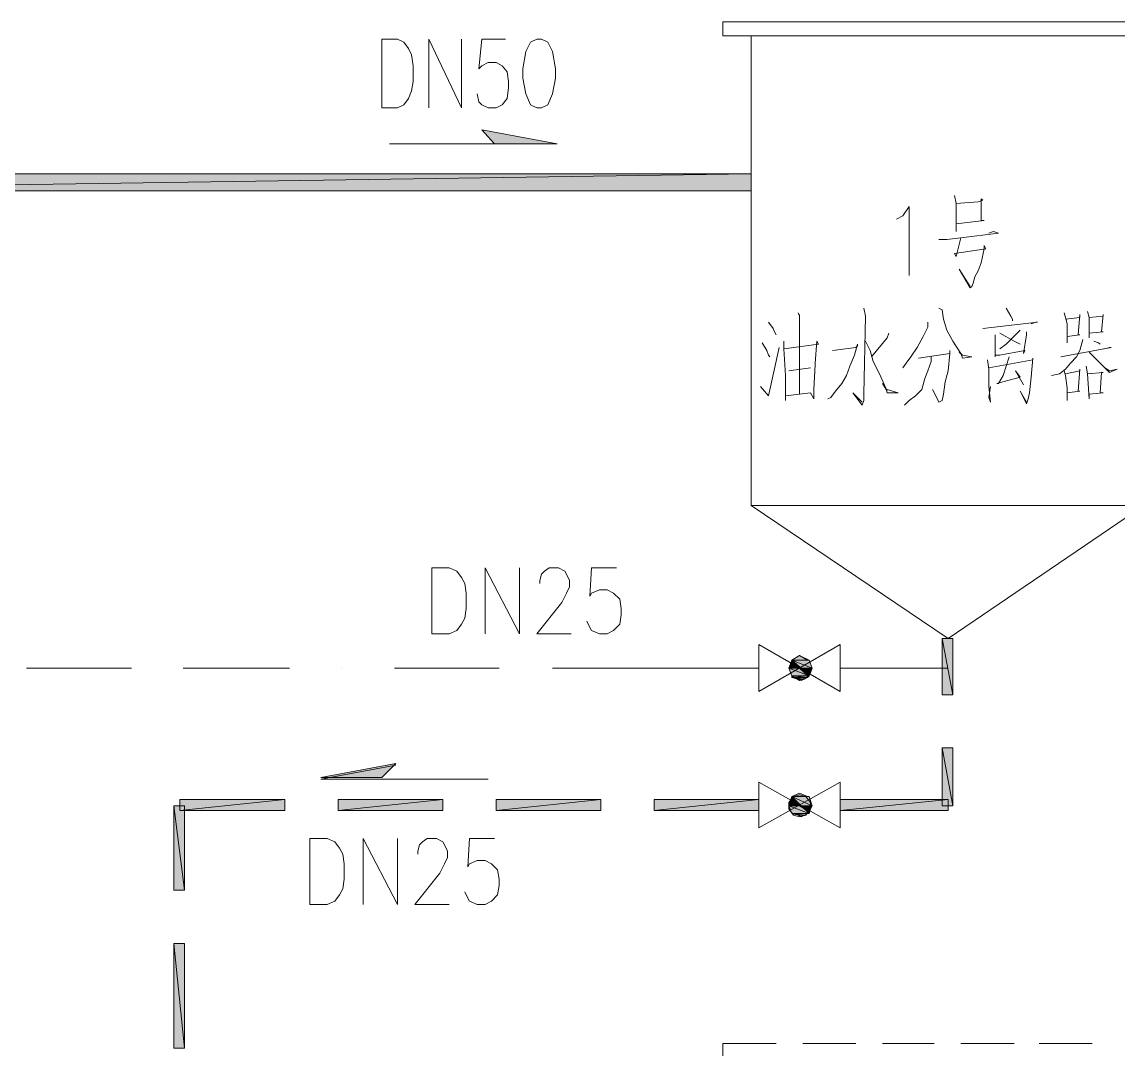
# Model space of a CAD drawing. Extents: x 2439 to 2860, y 496 to 788.
# Drawn here: x 2608.11 to 2657.04, y 682.44 to 728.29 of the extents above; entities that cross this region are included whole.
import ezdxf

# ---------------------------------------------------------------- set-up
doc = ezdxf.new("R2010")
doc.units = 0
doc.header["$LTSCALE"] = 15
doc.header["$MEASUREMENT"] = 0
doc.layers.get('0').update_dxf_attribs({"linetype": 'CONTINUOUS'})

msp = doc.modelspace()

# ---------------------------------------------------------------- hatches: boundary and pattern name
h = msp.add_hatch(color=0)
edge = h.paths.add_edge_path(flags=0)
edge.add_spline(control_points=[(2628.65, 723.474), (2628.65, 723.474), (2629.208, 722.845), (2629.208, 722.845), (2629.208, 722.845), (2632.002, 722.845), (2632.002, 722.845), (2632.002, 722.845), (2628.65, 723.474), (2628.65, 723.474)], knot_values=[0, 0, 0, 0, 1, 1, 1, 2, 2, 2, 3, 3, 3, 3], degree=3, periodic=0)
edge = h.paths.add_edge_path(flags=0)
edge.add_spline(control_points=[(2629.208, 722.845), (2629.208, 722.845), (2632.002, 722.845), (2632.002, 722.845), (2632.002, 722.845), (2632.002, 722.845), (2632.002, 722.845), (2632.002, 722.845), (2629.208, 722.845), (2629.208, 722.845)], knot_values=[0, 0, 0, 0, 1, 1, 1, 2, 2, 2, 3, 3, 3, 3], degree=3, periodic=0)
h = msp.add_hatch(color=0)
edge = h.paths.add_edge_path(flags=0)
edge.add_spline(control_points=[(2640.664, 720.75), (2640.664, 720.75), (2640.664, 721.518), (2640.664, 721.518), (2640.664, 721.518), (2589.394, 720.75), (2589.394, 720.75), (2589.394, 720.75), (2640.664, 720.75), (2640.664, 720.75)], knot_values=[0, 0, 0, 0, 1, 1, 1, 2, 2, 2, 3, 3, 3, 3], degree=3, periodic=0)
edge = h.paths.add_edge_path(flags=0)
edge.add_spline(control_points=[(2640.664, 721.518), (2640.664, 721.518), (2589.394, 720.75), (2589.394, 720.75), (2589.394, 720.75), (2589.394, 721.518), (2589.394, 721.518), (2589.394, 721.518), (2640.664, 721.518), (2640.664, 721.518)], knot_values=[0, 0, 0, 0, 1, 1, 1, 2, 2, 2, 3, 3, 3, 3], degree=3, periodic=0)
h = msp.add_hatch(color=0)
edge = h.paths.add_edge_path(flags=0)
edge.add_spline(control_points=[(2649.674, 700.773), (2649.674, 700.773), (2649.185, 700.773), (2649.185, 700.773), (2649.185, 700.773), (2649.674, 698.258), (2649.674, 698.258), (2649.674, 698.258), (2649.674, 700.773), (2649.674, 700.773)], knot_values=[0, 0, 0, 0, 1, 1, 1, 2, 2, 2, 3, 3, 3, 3], degree=3, periodic=0)
edge = h.paths.add_edge_path(flags=0)
edge.add_spline(control_points=[(2649.185, 700.773), (2649.185, 700.773), (2649.674, 698.258), (2649.674, 698.258), (2649.674, 698.258), (2649.185, 698.258), (2649.185, 698.258), (2649.185, 698.258), (2649.185, 700.773), (2649.185, 700.773)], knot_values=[0, 0, 0, 0, 1, 1, 1, 2, 2, 2, 3, 3, 3, 3], degree=3, periodic=0)
h = msp.add_hatch(color=0)
h.dxf.hatch_style = 2
h.paths.add_polyline_path([(2642.48, 699.795), (2642.34, 699.445), (2642.899, 699.445)])
h = msp.add_hatch(color=0)
h.dxf.hatch_style = 2
h.paths.add_polyline_path([(2642.829, 700.004), (2642.48, 699.795), (2643.178, 699.795)])
h = msp.add_hatch(color=0)
edge = h.paths.add_edge_path(flags=0)
edge.add_spline(control_points=[(2642.829, 699.445), (2642.829, 699.445), (2643.388, 699.445), (2643.388, 699.445), (2643.388, 699.445), (2642.48, 699.795), (2642.48, 699.795), (2642.48, 699.795), (2642.829, 699.445), (2642.829, 699.445)], knot_values=[0, 0, 0, 0, 1, 1, 1, 2, 2, 2, 3, 3, 3, 3], degree=3, periodic=0)
edge = h.paths.add_edge_path(flags=0)
edge.add_spline(control_points=[(2643.388, 699.445), (2643.388, 699.445), (2642.48, 699.795), (2642.48, 699.795), (2642.48, 699.795), (2643.248, 699.795), (2643.248, 699.795), (2643.248, 699.795), (2643.388, 699.445), (2643.388, 699.445)], knot_values=[0, 0, 0, 0, 1, 1, 1, 2, 2, 2, 3, 3, 3, 3], degree=3, periodic=0)
h = msp.add_hatch(color=0)
edge = h.paths.add_edge_path(flags=0)
edge.add_spline(control_points=[(2642.48, 699.096), (2642.48, 699.096), (2643.248, 699.096), (2643.248, 699.096), (2643.248, 699.096), (2642.34, 699.445), (2642.34, 699.445), (2642.34, 699.445), (2642.48, 699.096), (2642.48, 699.096)], knot_values=[0, 0, 0, 0, 1, 1, 1, 2, 2, 2, 3, 3, 3, 3], degree=3, periodic=0)
edge = h.paths.add_edge_path(flags=0)
edge.add_spline(control_points=[(2643.248, 699.096), (2643.248, 699.096), (2642.34, 699.445), (2642.34, 699.445), (2642.34, 699.445), (2642.899, 699.445), (2642.899, 699.445), (2642.899, 699.445), (2643.248, 699.096), (2643.248, 699.096)], knot_values=[0, 0, 0, 0, 1, 1, 1, 2, 2, 2, 3, 3, 3, 3], degree=3, periodic=0)
h = msp.add_hatch(color=0)
edge = h.paths.add_edge_path(flags=0)
edge.add_spline(control_points=[(2643.248, 699.096), (2643.248, 699.096), (2643.039, 699.236), (2643.039, 699.236), (2643.039, 699.236), (2643.318, 699.236), (2643.318, 699.236), (2643.318, 699.236), (2643.248, 699.096), (2643.248, 699.096)], knot_values=[0, 0, 0, 0, 1, 1, 1, 2, 2, 2, 3, 3, 3, 3], degree=3, periodic=0)
edge = h.paths.add_edge_path(flags=0)
edge.add_spline(control_points=[(2643.039, 699.236), (2643.039, 699.236), (2643.318, 699.236), (2643.318, 699.236), (2643.318, 699.236), (2642.829, 699.445), (2642.829, 699.445), (2642.829, 699.445), (2643.039, 699.236), (2643.039, 699.236)], knot_values=[0, 0, 0, 0, 1, 1, 1, 2, 2, 2, 3, 3, 3, 3], degree=3, periodic=0)
edge = h.paths.add_edge_path(flags=0)
edge.add_spline(control_points=[(2643.318, 699.236), (2643.318, 699.236), (2642.829, 699.445), (2642.829, 699.445), (2642.829, 699.445), (2643.388, 699.445), (2643.388, 699.445), (2643.388, 699.445), (2643.318, 699.236), (2643.318, 699.236)], knot_values=[0, 0, 0, 0, 1, 1, 1, 2, 2, 2, 3, 3, 3, 3], degree=3, periodic=0)
h = msp.add_hatch(color=0)
edge = h.paths.add_edge_path(flags=0)
edge.add_spline(control_points=[(2642.48, 699.026), (2642.48, 699.026), (2643.178, 699.026), (2643.178, 699.026), (2643.178, 699.026), (2642.48, 699.096), (2642.48, 699.096), (2642.48, 699.096), (2642.48, 699.026), (2642.48, 699.026)], knot_values=[0, 0, 0, 0, 1, 1, 1, 2, 2, 2, 3, 3, 3, 3], degree=3, periodic=0)
edge = h.paths.add_edge_path(flags=0)
edge.add_spline(control_points=[(2643.178, 699.026), (2643.178, 699.026), (2642.48, 699.096), (2642.48, 699.096), (2642.48, 699.096), (2643.248, 699.096), (2643.248, 699.096), (2643.248, 699.096), (2643.178, 699.026), (2643.178, 699.026)], knot_values=[0, 0, 0, 0, 1, 1, 1, 2, 2, 2, 3, 3, 3, 3], degree=3, periodic=0)
h = msp.add_hatch(color=0)
edge = h.paths.add_edge_path(flags=0)
edge.add_spline(control_points=[(2642.899, 698.887), (2642.899, 698.887), (2642.759, 698.956), (2642.759, 698.956), (2642.759, 698.956), (2643.039, 698.956), (2643.039, 698.956), (2643.039, 698.956), (2642.899, 698.887), (2642.899, 698.887)], knot_values=[0, 0, 0, 0, 1, 1, 1, 2, 2, 2, 3, 3, 3, 3], degree=3, periodic=0)
edge = h.paths.add_edge_path(flags=0)
edge.add_spline(control_points=[(2642.759, 698.956), (2642.759, 698.956), (2643.039, 698.956), (2643.039, 698.956), (2643.039, 698.956), (2642.48, 699.026), (2642.48, 699.026), (2642.48, 699.026), (2642.759, 698.956), (2642.759, 698.956)], knot_values=[0, 0, 0, 0, 1, 1, 1, 2, 2, 2, 3, 3, 3, 3], degree=3, periodic=0)
edge = h.paths.add_edge_path(flags=0)
edge.add_spline(control_points=[(2643.039, 698.956), (2643.039, 698.956), (2642.48, 699.026), (2642.48, 699.026), (2642.48, 699.026), (2643.178, 699.026), (2643.178, 699.026), (2643.178, 699.026), (2643.039, 698.956), (2643.039, 698.956)], knot_values=[0, 0, 0, 0, 1, 1, 1, 2, 2, 2, 3, 3, 3, 3], degree=3, periodic=0)
h = msp.add_hatch(color=0)
edge = h.paths.add_edge_path(flags=0)
edge.add_spline(control_points=[(2649.674, 695.883), (2649.674, 695.883), (2649.185, 695.883), (2649.185, 695.883), (2649.185, 695.883), (2649.674, 693.299), (2649.674, 693.299), (2649.674, 693.299), (2649.674, 695.883), (2649.674, 695.883)], knot_values=[0, 0, 0, 0, 1, 1, 1, 2, 2, 2, 3, 3, 3, 3], degree=3, periodic=0)
edge = h.paths.add_edge_path(flags=0)
edge.add_spline(control_points=[(2649.185, 695.883), (2649.185, 695.883), (2649.674, 693.299), (2649.674, 693.299), (2649.674, 693.299), (2649.185, 693.299), (2649.185, 693.299), (2649.185, 693.299), (2649.185, 695.883), (2649.185, 695.883)], knot_values=[0, 0, 0, 0, 1, 1, 1, 2, 2, 2, 3, 3, 3, 3], degree=3, periodic=0)
h = msp.add_hatch(color=0)
edge = h.paths.add_edge_path(flags=0)
edge.add_spline(control_points=[(2624.808, 695.185), (2624.808, 695.185), (2621.455, 694.556), (2621.455, 694.556), (2621.455, 694.556), (2624.179, 694.556), (2624.179, 694.556), (2624.179, 694.556), (2624.808, 695.185), (2624.808, 695.185)], knot_values=[0, 0, 0, 0, 1, 1, 1, 2, 2, 2, 3, 3, 3, 3], degree=3, periodic=0)
edge = h.paths.add_edge_path(flags=0)
edge.add_spline(control_points=[(2621.455, 694.556), (2621.455, 694.556), (2624.179, 694.556), (2624.179, 694.556), (2624.179, 694.556), (2624.179, 694.556), (2624.179, 694.556), (2624.179, 694.556), (2621.455, 694.556), (2621.455, 694.556)], knot_values=[0, 0, 0, 0, 1, 1, 1, 2, 2, 2, 3, 3, 3, 3], degree=3, periodic=0)
h = msp.add_hatch(color=0)
h.dxf.hatch_style = 2
h.paths.add_polyline_path([(2642.829, 693.857), (2642.48, 693.718), (2643.178, 693.718)])
h = msp.add_hatch(color=0)
edge = h.paths.add_edge_path(flags=0)
edge.add_spline(control_points=[(2619.848, 693.089), (2619.848, 693.089), (2619.848, 693.578), (2619.848, 693.578), (2619.848, 693.578), (2615.168, 693.089), (2615.168, 693.089), (2615.168, 693.089), (2619.848, 693.089), (2619.848, 693.089)], knot_values=[0, 0, 0, 0, 1, 1, 1, 2, 2, 2, 3, 3, 3, 3], degree=3, periodic=0)
edge = h.paths.add_edge_path(flags=0)
edge.add_spline(control_points=[(2619.848, 693.578), (2619.848, 693.578), (2615.168, 693.089), (2615.168, 693.089), (2615.168, 693.089), (2615.168, 693.578), (2615.168, 693.578), (2615.168, 693.578), (2619.848, 693.578), (2619.848, 693.578)], knot_values=[0, 0, 0, 0, 1, 1, 1, 2, 2, 2, 3, 3, 3, 3], degree=3, periodic=0)
h = msp.add_hatch(color=0)
edge = h.paths.add_edge_path(flags=0)
edge.add_spline(control_points=[(2626.903, 693.089), (2626.903, 693.089), (2626.903, 693.578), (2626.903, 693.578), (2626.903, 693.578), (2622.223, 693.089), (2622.223, 693.089), (2622.223, 693.089), (2626.903, 693.089), (2626.903, 693.089)], knot_values=[0, 0, 0, 0, 1, 1, 1, 2, 2, 2, 3, 3, 3, 3], degree=3, periodic=0)
edge = h.paths.add_edge_path(flags=0)
edge.add_spline(control_points=[(2626.903, 693.578), (2626.903, 693.578), (2622.223, 693.089), (2622.223, 693.089), (2622.223, 693.089), (2622.223, 693.578), (2622.223, 693.578), (2622.223, 693.578), (2626.903, 693.578), (2626.903, 693.578)], knot_values=[0, 0, 0, 0, 1, 1, 1, 2, 2, 2, 3, 3, 3, 3], degree=3, periodic=0)
h = msp.add_hatch(color=0)
edge = h.paths.add_edge_path(flags=0)
edge.add_spline(control_points=[(2633.958, 693.089), (2633.958, 693.089), (2633.958, 693.578), (2633.958, 693.578), (2633.958, 693.578), (2629.278, 693.089), (2629.278, 693.089), (2629.278, 693.089), (2633.958, 693.089), (2633.958, 693.089)], knot_values=[0, 0, 0, 0, 1, 1, 1, 2, 2, 2, 3, 3, 3, 3], degree=3, periodic=0)
edge = h.paths.add_edge_path(flags=0)
edge.add_spline(control_points=[(2633.958, 693.578), (2633.958, 693.578), (2629.278, 693.089), (2629.278, 693.089), (2629.278, 693.089), (2629.278, 693.578), (2629.278, 693.578), (2629.278, 693.578), (2633.958, 693.578), (2633.958, 693.578)], knot_values=[0, 0, 0, 0, 1, 1, 1, 2, 2, 2, 3, 3, 3, 3], degree=3, periodic=0)
h = msp.add_hatch(color=0)
edge = h.paths.add_edge_path(flags=0)
edge.add_spline(control_points=[(2641.013, 693.089), (2641.013, 693.089), (2641.013, 693.578), (2641.013, 693.578), (2641.013, 693.578), (2636.333, 693.089), (2636.333, 693.089), (2636.333, 693.089), (2641.013, 693.089), (2641.013, 693.089)], knot_values=[0, 0, 0, 0, 1, 1, 1, 2, 2, 2, 3, 3, 3, 3], degree=3, periodic=0)
edge = h.paths.add_edge_path(flags=0)
edge.add_spline(control_points=[(2641.013, 693.578), (2641.013, 693.578), (2636.333, 693.089), (2636.333, 693.089), (2636.333, 693.089), (2636.333, 693.578), (2636.333, 693.578), (2636.333, 693.578), (2641.013, 693.578), (2641.013, 693.578)], knot_values=[0, 0, 0, 0, 1, 1, 1, 2, 2, 2, 3, 3, 3, 3], degree=3, periodic=0)
h = msp.add_hatch(color=0)
h.dxf.hatch_style = 2
h.paths.add_polyline_path([(2642.48, 693.718), (2642.34, 693.299), (2642.899, 693.299)])
h = msp.add_hatch(color=0)
edge = h.paths.add_edge_path(flags=0)
edge.add_spline(control_points=[(2642.829, 693.299), (2642.829, 693.299), (2643.388, 693.299), (2643.388, 693.299), (2643.388, 693.299), (2642.48, 693.718), (2642.48, 693.718), (2642.48, 693.718), (2642.829, 693.299), (2642.829, 693.299)], knot_values=[0, 0, 0, 0, 1, 1, 1, 2, 2, 2, 3, 3, 3, 3], degree=3, periodic=0)
edge = h.paths.add_edge_path(flags=0)
edge.add_spline(control_points=[(2643.388, 693.299), (2643.388, 693.299), (2642.48, 693.718), (2642.48, 693.718), (2642.48, 693.718), (2643.248, 693.718), (2643.248, 693.718), (2643.248, 693.718), (2643.388, 693.299), (2643.388, 693.299)], knot_values=[0, 0, 0, 0, 1, 1, 1, 2, 2, 2, 3, 3, 3, 3], degree=3, periodic=0)
h = msp.add_hatch(color=0)
edge = h.paths.add_edge_path(flags=0)
edge.add_spline(control_points=[(2649.465, 693.089), (2649.465, 693.089), (2649.465, 693.578), (2649.465, 693.578), (2649.465, 693.578), (2644.645, 693.089), (2644.645, 693.089), (2644.645, 693.089), (2649.465, 693.089), (2649.465, 693.089)], knot_values=[0, 0, 0, 0, 1, 1, 1, 2, 2, 2, 3, 3, 3, 3], degree=3, periodic=0)
edge = h.paths.add_edge_path(flags=0)
edge.add_spline(control_points=[(2649.465, 693.578), (2649.465, 693.578), (2644.645, 693.089), (2644.645, 693.089), (2644.645, 693.089), (2644.645, 693.578), (2644.645, 693.578), (2644.645, 693.578), (2649.465, 693.578), (2649.465, 693.578)], knot_values=[0, 0, 0, 0, 1, 1, 1, 2, 2, 2, 3, 3, 3, 3], degree=3, periodic=0)
h = msp.add_hatch(color=0)
edge = h.paths.add_edge_path(flags=0)
edge.add_spline(control_points=[(2615.378, 693.299), (2615.378, 693.299), (2614.889, 693.299), (2614.889, 693.299), (2614.889, 693.299), (2615.378, 689.527), (2615.378, 689.527), (2615.378, 689.527), (2615.378, 693.299), (2615.378, 693.299)], knot_values=[0, 0, 0, 0, 1, 1, 1, 2, 2, 2, 3, 3, 3, 3], degree=3, periodic=0)
edge = h.paths.add_edge_path(flags=0)
edge.add_spline(control_points=[(2614.889, 693.299), (2614.889, 693.299), (2615.378, 689.527), (2615.378, 689.527), (2615.378, 689.527), (2614.889, 689.527), (2614.889, 689.527), (2614.889, 689.527), (2614.889, 693.299), (2614.889, 693.299)], knot_values=[0, 0, 0, 0, 1, 1, 1, 2, 2, 2, 3, 3, 3, 3], degree=3, periodic=0)
h = msp.add_hatch(color=0)
edge = h.paths.add_edge_path(flags=0)
edge.add_spline(control_points=[(2642.48, 692.949), (2642.48, 692.949), (2643.248, 692.949), (2643.248, 692.949), (2643.248, 692.949), (2642.34, 693.299), (2642.34, 693.299), (2642.34, 693.299), (2642.48, 692.949), (2642.48, 692.949)], knot_values=[0, 0, 0, 0, 1, 1, 1, 2, 2, 2, 3, 3, 3, 3], degree=3, periodic=0)
edge = h.paths.add_edge_path(flags=0)
edge.add_spline(control_points=[(2643.248, 692.949), (2643.248, 692.949), (2642.34, 693.299), (2642.34, 693.299), (2642.34, 693.299), (2642.899, 693.299), (2642.899, 693.299), (2642.899, 693.299), (2643.248, 692.949), (2643.248, 692.949)], knot_values=[0, 0, 0, 0, 1, 1, 1, 2, 2, 2, 3, 3, 3, 3], degree=3, periodic=0)
h = msp.add_hatch(color=0)
edge = h.paths.add_edge_path(flags=0)
edge.add_spline(control_points=[(2642.899, 692.81), (2642.899, 692.81), (2642.759, 692.88), (2642.759, 692.88), (2642.759, 692.88), (2643.039, 692.88), (2643.039, 692.88), (2643.039, 692.88), (2642.899, 692.81), (2642.899, 692.81)], knot_values=[0, 0, 0, 0, 1, 1, 1, 2, 2, 2, 3, 3, 3, 3], degree=3, periodic=0)
edge = h.paths.add_edge_path(flags=0)
edge.add_spline(control_points=[(2642.759, 692.88), (2642.759, 692.88), (2643.039, 692.88), (2643.039, 692.88), (2643.039, 692.88), (2642.48, 692.949), (2642.48, 692.949), (2642.48, 692.949), (2642.759, 692.88), (2642.759, 692.88)], knot_values=[0, 0, 0, 0, 1, 1, 1, 2, 2, 2, 3, 3, 3, 3], degree=3, periodic=0)
edge = h.paths.add_edge_path(flags=0)
edge.add_spline(control_points=[(2643.039, 692.88), (2643.039, 692.88), (2642.48, 692.949), (2642.48, 692.949), (2642.48, 692.949), (2643.178, 692.949), (2643.178, 692.949), (2643.178, 692.949), (2643.039, 692.88), (2643.039, 692.88)], knot_values=[0, 0, 0, 0, 1, 1, 1, 2, 2, 2, 3, 3, 3, 3], degree=3, periodic=0)
h = msp.add_hatch(color=0)
edge = h.paths.add_edge_path(flags=0)
edge.add_spline(control_points=[(2643.248, 692.949), (2643.248, 692.949), (2643.039, 693.159), (2643.039, 693.159), (2643.039, 693.159), (2643.318, 693.159), (2643.318, 693.159), (2643.318, 693.159), (2643.248, 692.949), (2643.248, 692.949)], knot_values=[0, 0, 0, 0, 1, 1, 1, 2, 2, 2, 3, 3, 3, 3], degree=3, periodic=0)
edge = h.paths.add_edge_path(flags=0)
edge.add_spline(control_points=[(2643.039, 693.159), (2643.039, 693.159), (2643.318, 693.159), (2643.318, 693.159), (2643.318, 693.159), (2642.829, 693.299), (2642.829, 693.299), (2642.829, 693.299), (2643.039, 693.159), (2643.039, 693.159)], knot_values=[0, 0, 0, 0, 1, 1, 1, 2, 2, 2, 3, 3, 3, 3], degree=3, periodic=0)
edge = h.paths.add_edge_path(flags=0)
edge.add_spline(control_points=[(2643.318, 693.159), (2643.318, 693.159), (2642.829, 693.299), (2642.829, 693.299), (2642.829, 693.299), (2643.388, 693.299), (2643.388, 693.299), (2643.388, 693.299), (2643.318, 693.159), (2643.318, 693.159)], knot_values=[0, 0, 0, 0, 1, 1, 1, 2, 2, 2, 3, 3, 3, 3], degree=3, periodic=0)
h = msp.add_hatch(color=0)
edge = h.paths.add_edge_path(flags=0)
edge.add_spline(control_points=[(2615.378, 687.152), (2615.378, 687.152), (2614.889, 687.152), (2614.889, 687.152), (2614.889, 687.152), (2615.378, 682.472), (2615.378, 682.472), (2615.378, 682.472), (2615.378, 687.152), (2615.378, 687.152)], knot_values=[0, 0, 0, 0, 1, 1, 1, 2, 2, 2, 3, 3, 3, 3], degree=3, periodic=0)
edge = h.paths.add_edge_path(flags=0)
edge.add_spline(control_points=[(2614.889, 687.152), (2614.889, 687.152), (2615.378, 682.472), (2615.378, 682.472), (2615.378, 682.472), (2614.889, 682.472), (2614.889, 682.472), (2614.889, 682.472), (2614.889, 687.152), (2614.889, 687.152)], knot_values=[0, 0, 0, 0, 1, 1, 1, 2, 2, 2, 3, 3, 3, 3], degree=3, periodic=0)

# ---------------------------------------------------------------- linework, layer by layer
at = {"color": 0, "lineweight": 5}
for points in [[(2659.453, 727.665), (2659.453, 728.293), (2639.406, 728.293), (2639.406, 727.665), (2659.453, 727.665)], [(2658.196, 706.71), (2640.664, 706.71), (2640.664, 727.665)], [(2658.196, 727.665), (2658.196, 706.71), (2649.465, 700.773), (2640.664, 706.71)], [(2624.179, 724.452), (2624.179, 727.525), (2624.878, 727.525), (2625.157, 727.385), (2625.367, 727.106), (2625.506, 726.827), (2625.576, 726.338), (2625.576, 725.639), (2625.506, 725.22), (2625.367, 724.871), (2625.157, 724.591), (2624.878, 724.452), (2624.179, 724.452)], [(2626.275, 724.452), (2626.275, 727.525), (2627.741, 724.452), (2627.741, 727.525)], [(2629.697, 727.525), (2628.65, 727.525), (2628.51, 726.198), (2628.65, 726.338), (2628.929, 726.477), (2629.278, 726.477), (2629.558, 726.338), (2629.767, 726.058), (2629.837, 725.639), (2629.837, 725.36), (2629.767, 724.871), (2629.558, 724.591), (2629.278, 724.452), (2628.929, 724.452), (2628.65, 724.591), (2628.51, 724.731), (2628.44, 725.08)], [(2631.094, 727.525), (2630.815, 727.385), (2630.605, 726.966), (2630.466, 726.198), (2630.466, 725.779), (2630.605, 725.08), (2630.815, 724.591), (2631.094, 724.452), (2631.304, 724.452), (2631.583, 724.591), (2631.793, 725.08), (2631.932, 725.779), (2631.932, 726.198), (2631.793, 726.966), (2631.583, 727.385), (2631.304, 727.525), (2631.094, 727.525)], [(2632.002, 722.845), (2628.65, 723.474)], [(2624.528, 722.845), (2632.002, 722.845)], [(2649.744, 720.54), (2649.814, 720.191), (2649.814, 718.934), (2649.814, 719.283), (2651.071, 719.423), (2650.932, 719.423), (2650.932, 720.261), (2650.932, 720.4), (2651.002, 720.331), (2650.792, 720.261), (2649.814, 720.191)], [(2647.16, 719.492), (2647.439, 719.632), (2647.719, 720.051), (2647.719, 716.978)], [(2649.046, 718.584), (2649.395, 718.584), (2650.024, 718.654), (2651.7, 718.864), (2651.49, 718.934), (2651.281, 718.864)], [(2650.024, 718.654), (2649.814, 717.816), (2649.744, 717.956), (2651.141, 718.165), (2651.071, 718.305), (2651.071, 718.165), (2650.932, 717.537), (2650.792, 717.187), (2650.652, 716.908), (2650.582, 716.629), (2650.513, 716.489), (2650.443, 716.419), (2649.954, 717.257), (2650.443, 716.489)], [(2645.693, 715.511), (2645.763, 715.162), (2645.693, 711.669), (2645.693, 711.39), (2645.623, 711.18), (2645.204, 711.739), (2645.623, 711.32)], [(2649.046, 715.511), (2649.185, 715.441), (2649.255, 715.022), (2649.395, 714.533), (2649.674, 714.044), (2650.024, 713.485), (2650.093, 713.276), (2650.513, 713.346), (2650.093, 713.415), (2649.954, 713.555)], [(2652.049, 715.511), (2652.259, 715.162), (2652.329, 715.022), (2652.329, 714.952)], [(2655.681, 715.371), (2655.751, 715.092), (2655.751, 714.603), (2655.751, 714.184), (2655.751, 714.393), (2656.38, 714.463), (2656.31, 714.463), (2656.38, 715.232), (2656.38, 715.162), (2655.751, 715.092)], [(2641.432, 714.882), (2641.642, 714.603), (2641.711, 714.463), (2641.781, 714.323)], [(2642.759, 715.301), (2642.829, 715.162), (2642.829, 715.232), (2642.829, 711.669)], [(2648.557, 714.882), (2648.557, 714.673), (2648.347, 714.254), (2648.068, 713.765), (2647.788, 713.346), (2647.579, 713.066), (2647.439, 712.857)], [(2651.002, 714.603), (2653.446, 714.882), (2653.376, 714.882), (2653.167, 714.812)], [(2654.634, 715.301), (2654.704, 715.092), (2654.773, 714.812), (2654.773, 713.974), (2654.773, 714.254), (2655.332, 714.323), (2655.262, 714.323), (2655.332, 715.232), (2655.332, 715.092), (2654.704, 715.022)], [(2646.811, 714.393), (2646.741, 714.184), (2646.042, 713.346)], [(2651.56, 714.323), (2651.56, 714.184), (2651.56, 713.346), (2651.56, 713.415), (2651.77, 713.415), (2652.887, 713.625), (2652.818, 713.485), (2652.957, 714.323), (2652.957, 714.463)], [(2652.678, 714.533), (2652.049, 713.904), (2651.77, 713.695)], [(2651.77, 714.393), (2652.399, 714.044), (2652.678, 713.904)], [(2641.153, 713.974), (2641.362, 713.625), (2641.432, 713.415), (2641.502, 713.346)], [(2642.131, 714.044), (2642.131, 713.695), (2642.2, 712.507), (2642.2, 711.739), (2642.2, 711.39), (2642.2, 711.599), (2643.318, 711.739), (2643.458, 711.46), (2643.458, 711.879), (2643.528, 712.996), (2643.528, 713.066), (2643.597, 714.044), (2643.667, 713.904), (2642.131, 713.695)], [(2644.296, 713.625), (2645.344, 713.765), (2645.414, 713.835), (2645.414, 713.904), (2645.274, 713.415), (2645.064, 712.926), (2644.925, 712.507), (2644.715, 712.158), (2644.436, 711.809), (2644.226, 711.529), (2644.086, 711.46)], [(2645.763, 714.044), (2645.972, 713.625), (2646.112, 713.136), (2646.391, 712.577), (2646.671, 711.949), (2646.741, 711.739), (2647.23, 711.739), (2646.741, 711.879)], [(2655.472, 714.114), (2655.332, 713.625), (2655.193, 713.346), (2654.913, 713.066), (2654.704, 712.787), (2654.424, 712.577), (2654.075, 712.507)], [(2655.961, 714.044), (2656.17, 713.974), (2656.24, 713.904)], [(2641.083, 712.018), (2641.432, 711.599), (2641.921, 713.765)], [(2648.138, 713.276), (2649.535, 713.485), (2649.535, 713.625), (2649.535, 713.555), (2649.535, 713.485), (2649.465, 712.717), (2649.325, 712.228), (2649.255, 711.669), (2649.185, 711.39), (2649.046, 711.32), (2648.906, 711.599), (2648.766, 711.879)], [(2654.494, 713.346), (2656.729, 713.765), (2656.659, 713.765), (2656.45, 713.695)], [(2655.751, 713.555), (2656.659, 712.647), (2657.009, 712.787), (2656.659, 712.717), (2656.45, 712.857)], [(2648.696, 713.346), (2648.696, 713.136), (2648.557, 712.717), (2648.417, 712.368), (2648.277, 711.879), (2647.998, 711.599), (2647.719, 711.39), (2647.509, 711.18)], [(2651.211, 713.206), (2651.281, 712.787), (2651.281, 712.018), (2651.351, 711.32), (2651.281, 711.529), (2651.351, 712.018)], [(2651.281, 712.857), (2653.237, 713.206), (2653.237, 713.276), (2653.167, 712.438), (2653.097, 711.739), (2653.027, 711.46), (2652.957, 711.25), (2652.678, 711.809), (2652.957, 711.32)], [(2652.189, 713.346), (2651.91, 712.507), (2651.7, 712.158), (2651.63, 712.158), (2652.678, 712.438), (2652.468, 712.717), (2652.748, 712.228), (2652.818, 712.088)], [(2655.612, 712.926), (2655.681, 712.577), (2655.751, 711.46), (2655.751, 711.669), (2656.38, 711.739), (2656.24, 711.739), (2656.31, 712.647), (2656.38, 712.647), (2655.681, 712.577)], [(2643.318, 712.857), (2642.34, 712.717)], [(2654.634, 712.717), (2654.704, 712.507), (2654.773, 711.949), (2654.773, 711.879), (2654.773, 711.39), (2654.773, 711.739), (2655.332, 711.809), (2655.262, 711.809), (2655.332, 712.787), (2655.332, 712.717), (2654.704, 712.577)], [(2646.531, 712.158), (2646.741, 711.809)], [(2626.414, 700.982), (2626.414, 703.916), (2627.183, 703.916), (2627.532, 703.776), (2627.741, 703.497), (2627.881, 703.217), (2627.951, 702.798), (2627.951, 702.1), (2627.881, 701.681), (2627.741, 701.401), (2627.532, 701.122), (2627.183, 700.982), (2626.414, 700.982)], [(2628.789, 700.982), (2628.789, 703.916), (2630.326, 700.982), (2630.326, 703.916)], [(2631.234, 703.217), (2631.234, 703.357), (2631.304, 703.636), (2631.444, 703.776), (2631.653, 703.916), (2632.072, 703.916), (2632.352, 703.776), (2632.421, 703.636), (2632.561, 703.357), (2632.561, 703.078), (2632.421, 702.798), (2632.212, 702.379), (2631.094, 700.982), (2632.631, 700.982)], [(2634.657, 703.916), (2633.539, 703.916), (2633.469, 702.659), (2633.539, 702.798), (2633.888, 702.938), (2634.238, 702.938), (2634.517, 702.798), (2634.796, 702.519), (2634.866, 702.1), (2634.866, 701.82), (2634.796, 701.401), (2634.517, 701.122), (2634.238, 700.982), (2633.888, 700.982), (2633.539, 701.122), (2633.469, 701.262), (2633.329, 701.541)], [(2644.645, 700.493), (2641.013, 698.398), (2641.013, 700.493), (2644.645, 698.398), (2644.645, 700.493)], [(2643.388, 699.445), (2643.248, 699.795), (2642.829, 700.004), (2642.48, 699.795), (2642.34, 699.445), (2642.48, 699.096), (2642.829, 698.887), (2643.248, 699.096), (2643.388, 699.445)], [(2642.48, 699.795), (2642.34, 699.445), (2642.899, 699.445), (2642.48, 699.795)], [(2642.829, 700.004), (2642.48, 699.795), (2643.178, 699.795), (2642.829, 700.004)], [(2613.003, 699.445), (2608.323, 699.445)], [(2620.058, 699.445), (2615.308, 699.445)], [(2622.363, 699.445), (2622.363, 699.445)], [(2629.418, 699.445), (2624.738, 699.445)], [(2641.013, 699.445), (2631.793, 699.445)], [(2649.465, 699.445), (2644.645, 699.445)], [(2621.455, 694.486), (2624.808, 695.115)], [(2628.929, 694.486), (2621.455, 694.486)], [(2644.645, 694.346), (2641.013, 692.321), (2641.013, 694.346), (2644.645, 692.321), (2644.645, 694.346)], [(2642.829, 693.857), (2642.48, 693.718), (2643.178, 693.718), (2642.829, 693.857)], [(2615.168, 693.089), (2615.168, 693.578)], [(2642.829, 693.788), (2642.55, 693.718), (2642.34, 693.438), (2642.34, 693.159), (2642.55, 692.88), (2642.829, 692.81), (2643.108, 692.88), (2643.318, 693.159), (2643.318, 693.438), (2643.108, 693.718), (2642.829, 693.788)], [(2642.48, 693.718), (2642.34, 693.299), (2642.899, 693.299), (2642.48, 693.718)], [(2649.674, 693.299), (2649.185, 693.299)], [(2620.966, 688.898), (2620.966, 691.832), (2621.734, 691.832), (2622.084, 691.692), (2622.293, 691.413), (2622.433, 691.133), (2622.503, 690.714), (2622.503, 690.016), (2622.433, 689.597), (2622.293, 689.317), (2622.084, 689.038), (2621.734, 688.898), (2620.966, 688.898)], [(2623.341, 688.898), (2623.341, 691.832), (2624.878, 688.898), (2624.878, 691.832)], [(2625.786, 691.133), (2625.786, 691.273), (2625.856, 691.552), (2625.995, 691.692), (2626.205, 691.832), (2626.624, 691.832), (2626.903, 691.692), (2626.973, 691.552), (2627.113, 691.273), (2627.113, 690.994), (2626.973, 690.714), (2626.764, 690.295), (2625.646, 688.898), (2627.183, 688.898)], [(2629.208, 691.832), (2628.091, 691.832), (2628.021, 690.574), (2628.091, 690.714), (2628.44, 690.854), (2628.789, 690.854), (2629.069, 690.714), (2629.348, 690.435), (2629.418, 690.016), (2629.418, 689.736), (2629.348, 689.317), (2629.069, 689.038), (2628.789, 688.898), (2628.44, 688.898), (2628.091, 689.038), (2628.021, 689.177), (2627.881, 689.457)], [(2641.781, 682.681), (2639.406, 682.681)], [(2641.781, 682.053), (2639.406, 682.053), (2639.406, 682.681)], [(2645.344, 682.681), (2642.969, 682.681)], [(2648.836, 682.681), (2646.531, 682.681)], [(2652.399, 682.681), (2650.024, 682.681)], [(2655.891, 682.681), (2653.516, 682.681)]]:
    msp.add_lwpolyline(points, dxfattribs=at)
for points in [[(2628.65, 723.474), (2628.65, 723.474), (2629.208, 722.845), (2629.208, 722.845), (2629.208, 722.845), (2632.002, 722.845), (2632.002, 722.845), (2632.002, 722.845), (2628.65, 723.474), (2628.65, 723.474)], [(2629.208, 722.845), (2629.208, 722.845), (2632.002, 722.845), (2632.002, 722.845), (2632.002, 722.845), (2632.002, 722.845), (2632.002, 722.845), (2632.002, 722.845), (2629.208, 722.845), (2629.208, 722.845)], [(2640.664, 720.75), (2640.664, 720.75), (2640.664, 721.518), (2640.664, 721.518), (2640.664, 721.518), (2589.394, 720.75), (2589.394, 720.75), (2589.394, 720.75), (2640.664, 720.75), (2640.664, 720.75)], [(2640.664, 721.518), (2640.664, 721.518), (2589.394, 720.75), (2589.394, 720.75), (2589.394, 720.75), (2589.394, 721.518), (2589.394, 721.518), (2589.394, 721.518), (2640.664, 721.518), (2640.664, 721.518)], [(2649.674, 700.773), (2649.674, 700.773), (2649.185, 700.773), (2649.185, 700.773), (2649.185, 700.773), (2649.674, 698.258), (2649.674, 698.258), (2649.674, 698.258), (2649.674, 700.773), (2649.674, 700.773)], [(2649.185, 700.773), (2649.185, 700.773), (2649.674, 698.258), (2649.674, 698.258), (2649.674, 698.258), (2649.185, 698.258), (2649.185, 698.258), (2649.185, 698.258), (2649.185, 700.773), (2649.185, 700.773)], [(2643.248, 699.795), (2643.248, 699.795), (2643.248, 699.795), (2643.248, 699.795), (2643.248, 699.795), (2642.48, 699.795), (2642.48, 699.795), (2642.48, 699.795), (2643.248, 699.795), (2643.248, 699.795)], [(2643.248, 699.795), (2643.248, 699.795), (2642.48, 699.795), (2642.48, 699.795), (2642.48, 699.795), (2643.178, 699.795), (2643.178, 699.795), (2643.178, 699.795), (2643.248, 699.795), (2643.248, 699.795)], [(2642.829, 699.445), (2642.829, 699.445), (2643.388, 699.445), (2643.388, 699.445), (2643.388, 699.445), (2642.48, 699.795), (2642.48, 699.795), (2642.48, 699.795), (2642.829, 699.445), (2642.829, 699.445)], [(2643.388, 699.445), (2643.388, 699.445), (2642.48, 699.795), (2642.48, 699.795), (2642.48, 699.795), (2643.248, 699.795), (2643.248, 699.795), (2643.248, 699.795), (2643.388, 699.445), (2643.388, 699.445)], [(2642.48, 699.096), (2642.48, 699.096), (2643.248, 699.096), (2643.248, 699.096), (2643.248, 699.096), (2642.34, 699.445), (2642.34, 699.445), (2642.34, 699.445), (2642.48, 699.096), (2642.48, 699.096)], [(2643.248, 699.096), (2643.248, 699.096), (2642.34, 699.445), (2642.34, 699.445), (2642.34, 699.445), (2642.899, 699.445), (2642.899, 699.445), (2642.899, 699.445), (2643.248, 699.096), (2643.248, 699.096)], [(2643.039, 699.236), (2643.039, 699.236), (2643.318, 699.236), (2643.318, 699.236), (2643.318, 699.236), (2642.829, 699.445), (2642.829, 699.445), (2642.829, 699.445), (2643.039, 699.236), (2643.039, 699.236)], [(2643.318, 699.236), (2643.318, 699.236), (2642.829, 699.445), (2642.829, 699.445), (2642.829, 699.445), (2643.388, 699.445), (2643.388, 699.445), (2643.388, 699.445), (2643.318, 699.236), (2643.318, 699.236)], [(2643.248, 699.096), (2643.248, 699.096), (2643.039, 699.236), (2643.039, 699.236), (2643.039, 699.236), (2643.318, 699.236), (2643.318, 699.236), (2643.318, 699.236), (2643.248, 699.096), (2643.248, 699.096)], [(2642.48, 699.026), (2642.48, 699.026), (2643.178, 699.026), (2643.178, 699.026), (2643.178, 699.026), (2642.48, 699.096), (2642.48, 699.096), (2642.48, 699.096), (2642.48, 699.026), (2642.48, 699.026)], [(2643.178, 699.026), (2643.178, 699.026), (2642.48, 699.096), (2642.48, 699.096), (2642.48, 699.096), (2643.248, 699.096), (2643.248, 699.096), (2643.248, 699.096), (2643.178, 699.026), (2643.178, 699.026)], [(2642.759, 698.956), (2642.759, 698.956), (2643.039, 698.956), (2643.039, 698.956), (2643.039, 698.956), (2642.48, 699.026), (2642.48, 699.026), (2642.48, 699.026), (2642.759, 698.956), (2642.759, 698.956)], [(2643.039, 698.956), (2643.039, 698.956), (2642.48, 699.026), (2642.48, 699.026), (2642.48, 699.026), (2643.178, 699.026), (2643.178, 699.026), (2643.178, 699.026), (2643.039, 698.956), (2643.039, 698.956)], [(2642.899, 698.887), (2642.899, 698.887), (2642.759, 698.956), (2642.759, 698.956), (2642.759, 698.956), (2643.039, 698.956), (2643.039, 698.956), (2643.039, 698.956), (2642.899, 698.887), (2642.899, 698.887)], [(2649.674, 695.883), (2649.674, 695.883), (2649.185, 695.883), (2649.185, 695.883), (2649.185, 695.883), (2649.674, 693.299), (2649.674, 693.299), (2649.674, 693.299), (2649.674, 695.883), (2649.674, 695.883)], [(2649.185, 695.883), (2649.185, 695.883), (2649.674, 693.299), (2649.674, 693.299), (2649.674, 693.299), (2649.185, 693.299), (2649.185, 693.299), (2649.185, 693.299), (2649.185, 695.883), (2649.185, 695.883)], [(2624.808, 695.185), (2624.808, 695.185), (2621.455, 694.556), (2621.455, 694.556), (2621.455, 694.556), (2624.179, 694.556), (2624.179, 694.556), (2624.179, 694.556), (2624.808, 695.185), (2624.808, 695.185)], [(2621.455, 694.556), (2621.455, 694.556), (2624.179, 694.556), (2624.179, 694.556), (2624.179, 694.556), (2624.179, 694.556), (2624.179, 694.556), (2624.179, 694.556), (2621.455, 694.556), (2621.455, 694.556)], [(2619.848, 693.089), (2619.848, 693.089), (2619.848, 693.578), (2619.848, 693.578), (2619.848, 693.578), (2615.168, 693.089), (2615.168, 693.089), (2615.168, 693.089), (2619.848, 693.089), (2619.848, 693.089)], [(2619.848, 693.578), (2619.848, 693.578), (2615.168, 693.089), (2615.168, 693.089), (2615.168, 693.089), (2615.168, 693.578), (2615.168, 693.578), (2615.168, 693.578), (2619.848, 693.578), (2619.848, 693.578)], [(2626.903, 693.089), (2626.903, 693.089), (2626.903, 693.578), (2626.903, 693.578), (2626.903, 693.578), (2622.223, 693.089), (2622.223, 693.089), (2622.223, 693.089), (2626.903, 693.089), (2626.903, 693.089)], [(2626.903, 693.578), (2626.903, 693.578), (2622.223, 693.089), (2622.223, 693.089), (2622.223, 693.089), (2622.223, 693.578), (2622.223, 693.578), (2622.223, 693.578), (2626.903, 693.578), (2626.903, 693.578)], [(2633.958, 693.089), (2633.958, 693.089), (2633.958, 693.578), (2633.958, 693.578), (2633.958, 693.578), (2629.278, 693.089), (2629.278, 693.089), (2629.278, 693.089), (2633.958, 693.089), (2633.958, 693.089)], [(2633.958, 693.578), (2633.958, 693.578), (2629.278, 693.089), (2629.278, 693.089), (2629.278, 693.089), (2629.278, 693.578), (2629.278, 693.578), (2629.278, 693.578), (2633.958, 693.578), (2633.958, 693.578)], [(2641.013, 693.089), (2641.013, 693.089), (2641.013, 693.578), (2641.013, 693.578), (2641.013, 693.578), (2636.333, 693.089), (2636.333, 693.089), (2636.333, 693.089), (2641.013, 693.089), (2641.013, 693.089)], [(2641.013, 693.578), (2641.013, 693.578), (2636.333, 693.089), (2636.333, 693.089), (2636.333, 693.089), (2636.333, 693.578), (2636.333, 693.578), (2636.333, 693.578), (2641.013, 693.578), (2641.013, 693.578)], [(2643.248, 693.718), (2643.248, 693.718), (2643.248, 693.718), (2643.248, 693.718), (2643.248, 693.718), (2642.48, 693.718), (2642.48, 693.718), (2642.48, 693.718), (2643.248, 693.718), (2643.248, 693.718)], [(2643.248, 693.718), (2643.248, 693.718), (2642.48, 693.718), (2642.48, 693.718), (2642.48, 693.718), (2643.178, 693.718), (2643.178, 693.718), (2643.178, 693.718), (2643.248, 693.718), (2643.248, 693.718)], [(2642.829, 693.299), (2642.829, 693.299), (2643.388, 693.299), (2643.388, 693.299), (2643.388, 693.299), (2642.48, 693.718), (2642.48, 693.718), (2642.48, 693.718), (2642.829, 693.299), (2642.829, 693.299)], [(2643.388, 693.299), (2643.388, 693.299), (2642.48, 693.718), (2642.48, 693.718), (2642.48, 693.718), (2643.248, 693.718), (2643.248, 693.718), (2643.248, 693.718), (2643.388, 693.299), (2643.388, 693.299)], [(2649.465, 693.089), (2649.465, 693.089), (2649.465, 693.578), (2649.465, 693.578), (2649.465, 693.578), (2644.645, 693.089), (2644.645, 693.089), (2644.645, 693.089), (2649.465, 693.089), (2649.465, 693.089)], [(2649.465, 693.578), (2649.465, 693.578), (2644.645, 693.089), (2644.645, 693.089), (2644.645, 693.089), (2644.645, 693.578), (2644.645, 693.578), (2644.645, 693.578), (2649.465, 693.578), (2649.465, 693.578)], [(2615.378, 693.299), (2615.378, 693.299), (2614.889, 693.299), (2614.889, 693.299), (2614.889, 693.299), (2615.378, 689.527), (2615.378, 689.527), (2615.378, 689.527), (2615.378, 693.299), (2615.378, 693.299)], [(2614.889, 693.299), (2614.889, 693.299), (2615.378, 689.527), (2615.378, 689.527), (2615.378, 689.527), (2614.889, 689.527), (2614.889, 689.527), (2614.889, 689.527), (2614.889, 693.299), (2614.889, 693.299)], [(2642.48, 692.949), (2642.48, 692.949), (2643.248, 692.949), (2643.248, 692.949), (2643.248, 692.949), (2642.34, 693.299), (2642.34, 693.299), (2642.34, 693.299), (2642.48, 692.949), (2642.48, 692.949)], [(2643.248, 692.949), (2643.248, 692.949), (2642.34, 693.299), (2642.34, 693.299), (2642.34, 693.299), (2642.899, 693.299), (2642.899, 693.299), (2642.899, 693.299), (2643.248, 692.949), (2643.248, 692.949)], [(2643.178, 692.949), (2643.178, 692.949), (2643.178, 692.949), (2643.178, 692.949), (2643.178, 692.949), (2642.48, 692.949), (2642.48, 692.949), (2642.48, 692.949), (2643.178, 692.949), (2643.178, 692.949)], [(2643.178, 692.949), (2643.178, 692.949), (2642.48, 692.949), (2642.48, 692.949), (2642.48, 692.949), (2643.248, 692.949), (2643.248, 692.949), (2643.248, 692.949), (2643.178, 692.949), (2643.178, 692.949)], [(2642.759, 692.88), (2642.759, 692.88), (2643.039, 692.88), (2643.039, 692.88), (2643.039, 692.88), (2642.48, 692.949), (2642.48, 692.949), (2642.48, 692.949), (2642.759, 692.88), (2642.759, 692.88)], [(2643.039, 692.88), (2643.039, 692.88), (2642.48, 692.949), (2642.48, 692.949), (2642.48, 692.949), (2643.178, 692.949), (2643.178, 692.949), (2643.178, 692.949), (2643.039, 692.88), (2643.039, 692.88)], [(2642.899, 692.81), (2642.899, 692.81), (2642.759, 692.88), (2642.759, 692.88), (2642.759, 692.88), (2643.039, 692.88), (2643.039, 692.88), (2643.039, 692.88), (2642.899, 692.81), (2642.899, 692.81)], [(2643.039, 693.159), (2643.039, 693.159), (2643.318, 693.159), (2643.318, 693.159), (2643.318, 693.159), (2642.829, 693.299), (2642.829, 693.299), (2642.829, 693.299), (2643.039, 693.159), (2643.039, 693.159)], [(2643.318, 693.159), (2643.318, 693.159), (2642.829, 693.299), (2642.829, 693.299), (2642.829, 693.299), (2643.388, 693.299), (2643.388, 693.299), (2643.388, 693.299), (2643.318, 693.159), (2643.318, 693.159)], [(2643.248, 692.949), (2643.248, 692.949), (2643.039, 693.159), (2643.039, 693.159), (2643.039, 693.159), (2643.318, 693.159), (2643.318, 693.159), (2643.318, 693.159), (2643.248, 692.949), (2643.248, 692.949)], [(2615.378, 687.152), (2615.378, 687.152), (2614.889, 687.152), (2614.889, 687.152), (2614.889, 687.152), (2615.378, 682.472), (2615.378, 682.472), (2615.378, 682.472), (2615.378, 687.152), (2615.378, 687.152)], [(2614.889, 687.152), (2614.889, 687.152), (2615.378, 682.472), (2615.378, 682.472), (2615.378, 682.472), (2614.889, 682.472), (2614.889, 682.472), (2614.889, 682.472), (2614.889, 687.152), (2614.889, 687.152)]]:
    msp.add_open_spline(points, degree=3, knots=[0, 0, 0, 0, 1, 1, 1, 2, 2, 2, 3, 3, 3, 3], dxfattribs=at)

doc.saveas('drawing.dxf')
